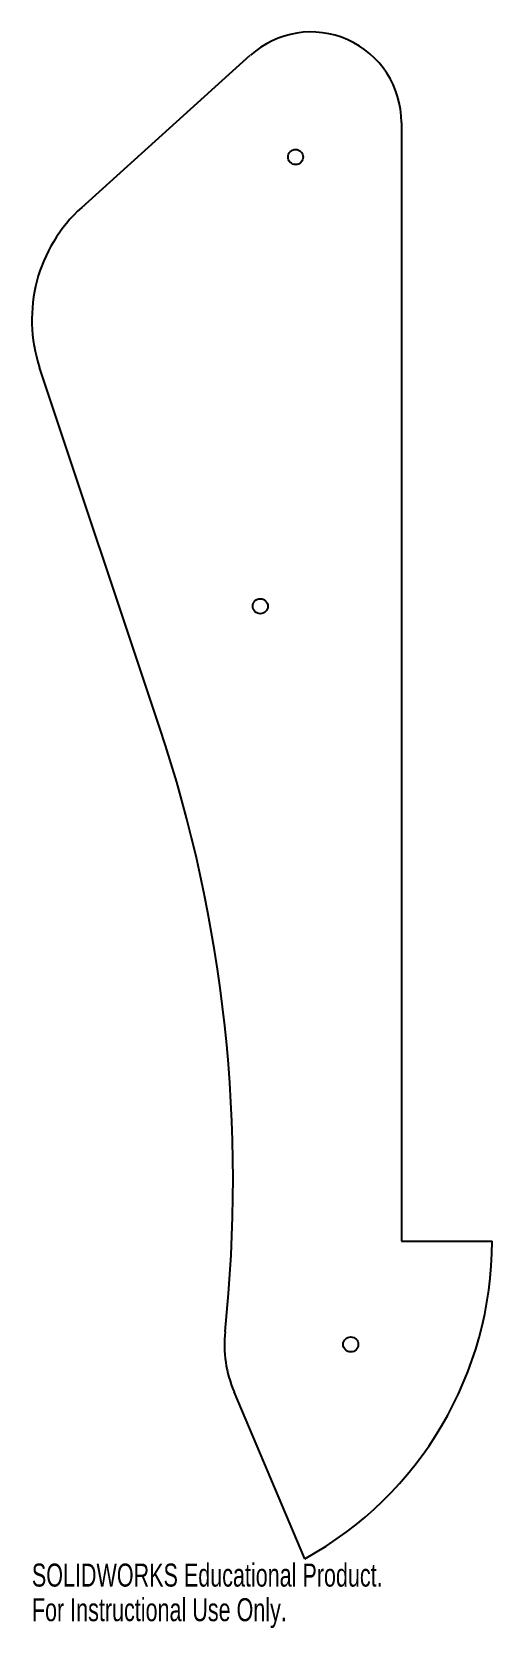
# Model space of a CAD drawing. Header units: inches. Extents: x -3.1 to 0.8, y -3.2 to 10.
import ezdxf

# ---------------------------------------------------------------- set-up
doc = ezdxf.new("R2010")
doc.units = ezdxf.units.IN
doc.header["$MEASUREMENT"] = 0
doc.styles.add('SLDTEXTSTYLE0', font='TXT', dxfattribs={"width": 0.7})

msp = doc.modelspace()

# ---------------------------------------------------------------- linework, layer by layer
at = {"color": 7, "linetype": 'Continuous', "lineweight": 25}
for p, q in [((-2.643, 8.548), (-1.25, 9.806)), ((0, 9.25), (0, 0)), ((-2, 4.25), (-2.992, 7.225)), ((0, 0), (0.75, 0)), ((-0.798, -2.625), (-1.384, -1.245))]:
    msp.add_line(p, q, dxfattribs=at)
for centre in [(-0.875, 8.964), (-1.167, 5.25), (-0.419, -0.853)]:
    msp.add_circle(centre, 0.0625, dxfattribs=at)
for centre, radius, start, end in [((-0.748, 9.25), 0.748, 0, 132.075), ((-1.806, 7.62), 1.25, 132.075, 198.4349), ((-13.236, 0.505), 11.844, 353.9307, 18.4349), ((-2.25, 0), 3, 298.955, 0), ((-0.464, -0.853), 1, 173.9307, 203.0319)]:
    msp.add_arc(centre, radius, start, end, dxfattribs=at)

# ---------------------------------------------------------------- texts
at = {"color": 7, "linetype": 'Continuous', "char_height": 0.1903, "attachment_point": 1, "style": 'SLDTEXTSTYLE0'}
for s, insert in [('SOLIDWORKS Educational Product.', (-3.056, -2.665)), ('For Instructional Use Only.', (-3.056, -2.951))]:
    msp.add_mtext(s, dxfattribs=dict(at, insert=insert))

doc.saveas('drawing.dxf')
